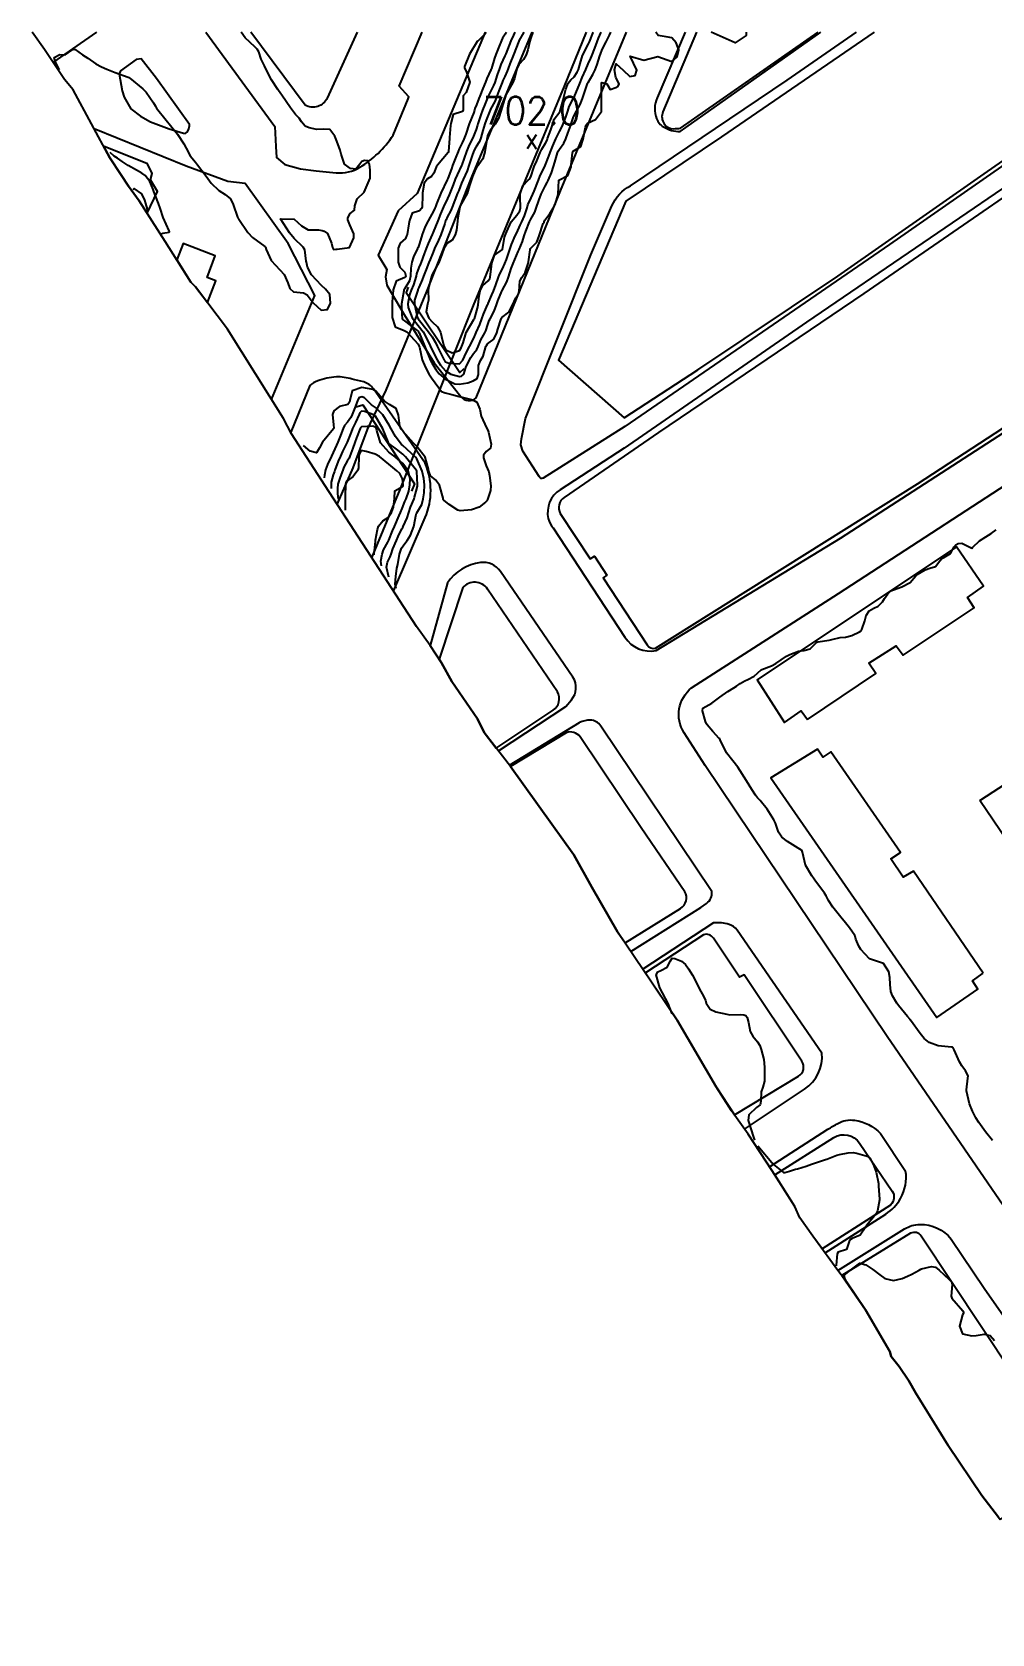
# Model space of a CAD drawing. Header units: metres. Extents: x 307586 to 320046, y 7427249 to 7434250.
# Drawn here: x 307585.6 to 307723.7, y 7434019.6 to 7434250 of the extents above; entities that cross this region are included whole.
import ezdxf
from ezdxf.enums import TextEntityAlignment as Align

# ---------------------------------------------------------------- set-up
doc = ezdxf.new("R2010")
doc.units = ezdxf.units.M
doc.header["$MEASUREMENT"] = 0
for name, color, linetype in [('Area', 45, 'Continuous'), ('Curvas de Nivel 1m', 11, 'Continuous'), ('Curvas de Nivel 5m', 15, 'Continuous'), ('Edificações', 30, 'Continuous'), ('Hidrografia', 140, 'Continuous'), ('Pontes_Viadutos_Tubos', 190, 'Continuous'), ('Pontos Cotados', 45, 'Continuous'), ('Vias Primárias', 230, 'Continuous'), ('Vias Secundárias', 230, 'Continuous')]:
    doc.layers.add(name, color=color, linetype=linetype)
doc.styles.add('Style-STANDARD', font='STANDARD.shx')

# ---------------------------------------------------------------- blocks, each defined once
blk = doc.blocks.new('ELVTXT_75')
at = {"layer": 'Pontos Cotados', "linetype": 'Continuous', "style": 'Style-STANDARD'}
for s, height, p in [('702.0', 4, (0, 4)), ('x', 3, (0, 0))]:
    blk.add_text(s, height=height, dxfattribs=at).set_placement(p, align=Align.MIDDLE_CENTER)

msp = doc.modelspace()

# ---------------------------------------------------------------- linework, layer by layer
at = {"layer": 'Area'}
msp.add_polyline3d([(307724.6, 7434036.45, 715.27), (307722.21, 7434039.55, 715.32), (307717.37, 7434046.75, 713.79), (307712.71, 7434054.28, 713.92), (307711.71, 7434056.05, 713.96), (307710.3, 7434058.07, 710.18), (307709.18, 7434059.51, 710.24), (307708.97, 7434060.27, 710.27), (307705.48, 7434066.24, 710.37), (307702.79, 7434070.2, 711.16), (307701.48, 7434071.89, 706.93), (307698.29, 7434076.32, 713.97), (307697.89, 7434076.84, 714.12), (307696.02, 7434079.47, 714.04), (307695.31, 7434081.1, 710.98), (307692.07, 7434086.2, 706.87), (307688.61, 7434091.51, 706.88), (307686.21, 7434094.87, 710.42), (307683.98, 7434098.32, 710.33), (307678.4, 7434107.9, 714.21), (307669.82, 7434120.57, 711.78), (307666.1, 7434127.02, 711.16), (307663.53, 7434131.65, 711.59), (307660.36, 7434136.07, 711.48), (307654.43, 7434144.37, 706.9), (307650.61, 7434149.25, 710.91), (307649.67, 7434151.23, 711.1), (307646, 7434156.59, 711.08), (307644.49, 7434159.25, 711.3), (307642.88, 7434161.75, 710.74), (307640.9, 7434164.48, 716.51), (307627.74, 7434184.7, 703.24), (307622.92, 7434192.19, 708.31), (307621.76, 7434194.41, 707.19), (307613.7, 7434207.25, 709.23), (307609.11, 7434213.3, 707.57), (307608.44, 7434214, 707.57), (307604.76, 7434219.84, 707.53), (307601.77, 7434224.48, 708.8), (307601.03, 7434225.7, 707.67), (307599.48, 7434227.8, 721.99), (307598.35, 7434229.48, 707.6), (307596.8, 7434231.85, 707.55), (307591.49, 7434241.63, 707.06), (307590.26, 7434243.12, 707.1), (307587.4, 7434247.42, 706.86), (307585.6, 7434249.95, 709)], dxfattribs=at)
at = {"layer": 'Curvas de Nivel 1m', "flags": 128}
for points, elevation in [([(307589.54, 7434244.51), (307588.98, 7434245.62), (307588.77, 7434246.3), (307589.61, 7434246.7), (307590.38, 7434246.68), (307591.48, 7434247.44), (307591.54, 7434247.51), (307591.61, 7434247.53), (307591.68, 7434247.51), (307591.81, 7434247.44), (307592.88, 7434246.69), (307593.6, 7434246.19), (307594.79, 7434245.4), (307595.59, 7434244.95), (307596.35, 7434244.61), (307597.57, 7434244.15), (307599.43, 7434243.48), (307599.56, 7434243.42), (307599.68, 7434243.34), (307601.55, 7434241.8), (307601.79, 7434241.56), (307601.99, 7434241.31), (307603.05, 7434239.77), (307603.37, 7434239.29), (307603.42, 7434239.2), (307603.51, 7434239.02), (307604.89, 7434237.28), (307605.49, 7434236.53), (307606.5, 7434235.26), (307607.45, 7434233.9), (307607.79, 7434233.24), (307608.34, 7434232.15), (307609.1, 7434231.22), (307609.42, 7434230.88), (307610.63, 7434229.21), (307611.38, 7434228.2), (307612.46, 7434227.19), (307613.37, 7434226.6), (307614.15, 7434225.96), (307614.52, 7434225.16), (307615.15, 7434223.33), (307615.24, 7434223.15), (307615.27, 7434223.1), (307615.32, 7434223.03), (307616.65, 7434221.14), (307617.29, 7434220.42), (307619.09, 7434219.1), (307619.17, 7434219), (307619.27, 7434218.69), (307620, 7434217.09), (307621.24, 7434215.76), (307621.84, 7434215.07), (307622.41, 7434213.87), (307622.66, 7434213.07), (307623.2, 7434212.59), (307624.63, 7434212.47), (307625.19, 7434212.17), (307626.02, 7434211.02), (307627.17, 7434209.96), (307628.09, 7434210.08), (307628.55, 7434210.99), (307628.41, 7434212.21), (307627.82, 7434213), (307627.21, 7434213.51), (307625.77, 7434215.02), (307625.24, 7434216.13), (307625.08, 7434216.87), (307625.05, 7434217.03), (307624.85, 7434218.62), (307624.61, 7434219.04), (307623.29, 7434220.28), (307622.63, 7434221.07), (307621.32, 7434223.08), (307623.32, 7434223.06), (307624.37, 7434222.1), (307625.31, 7434221.5), (307626.82, 7434221.5), (307627.31, 7434221.43), (307627.62, 7434221.32), (307628.09, 7434221), (307628.66, 7434219.61), (307628.79, 7434218.99), (307628.96, 7434218.67), (307629.27, 7434218.71), (307629.5, 7434218.75), (307631.27, 7434218.96), (307631.87, 7434220.38), (307631.88, 7434220.95), (307631.32, 7434222.23), (307631.04, 7434222.96), (307631.04, 7434223.25), (307631.34, 7434223.85), (307631.97, 7434224.33), (307632.02, 7434224.95), (307632.35, 7434225.97), (307633.37, 7434226.94), (307634.22, 7434228.93), (307634.25, 7434230.09), (307634.12, 7434230.93), (307633.9, 7434231.41), (307633.43, 7434231.48), (307633.03, 7434231.34), (307632.76, 7434230.95), (307632.15, 7434230.22), (307631.41, 7434230.31), (307630.52, 7434230.97), (307630.04, 7434232.37), (307629.92, 7434232.98), (307629.46, 7434234.25), (307629.17, 7434234.98), (307628.42, 7434235.93), (307627.48, 7434235.99), (307626.54, 7434235.96), (307625.48, 7434236.17), (307624.88, 7434236.43), (307624.34, 7434237.05), (307624.01, 7434237.56), (307623.5, 7434238.11), (307622.76, 7434239.07), (307621.54, 7434240.85), (307621.38, 7434241.08), (307620.96, 7434241.68), (307620.05, 7434243.1), (307619.58, 7434244.01), (307619.01, 7434245.11), (307618.54, 7434246.05), (307618.2, 7434247.12), (307618, 7434247.51), (307617.62, 7434247.82), (307616.27, 7434249.14), (307615.66, 7434249.95)], 707), ([(307650.87, 7434249.95), (307650.73, 7434249.65), (307649.82, 7434248.74), (307649.71, 7434248.66), (307649.63, 7434248.59), (307648.52, 7434246.76), (307647.81, 7434244.98), (307647.82, 7434244.77), (307648.04, 7434244.31), (307648.56, 7434242.75), (307648.03, 7434241.24), (307647.6, 7434240.77), (307647.59, 7434240.72), (307647.6, 7434238.77), (307647.51, 7434238.54), (307646.19, 7434238.1), (307645.81, 7434236.79), (307645.79, 7434236.49), (307645.63, 7434234.79), (307645.62, 7434234.64), (307645.51, 7434232.79), (307645.49, 7434232.74), (307645.44, 7434232.63), (307643.91, 7434230.81), (307643.74, 7434230.5), (307643.41, 7434229.65), (307643.05, 7434229.17), (307642.46, 7434228.83), (307642.01, 7434228.21), (307641.78, 7434226.84), (307641.76, 7434226.44), (307641.71, 7434224.84), (307641.63, 7434224.56), (307641.34, 7434224.26), (307640.27, 7434223.92), (307639.88, 7434222.85), (307639.8, 7434222.37), (307639.53, 7434220.86), (307639.48, 7434220.67), (307639.29, 7434220.26), (307638.57, 7434219.58), (307638.28, 7434218.87), (307638.26, 7434217.88), (307638.25, 7434216.87), (307638.52, 7434216.15), (307639.24, 7434215.44), (307639.35, 7434214.86), (307639.33, 7434214.76), (307639.23, 7434214.66), (307637.96, 7434214.14), (307637.53, 7434212.89), (307637.41, 7434211.12), (307637.4, 7434210.89), (307637.39, 7434210.68), (307637.4, 7434208.89), (307637.83, 7434207.57), (307639.13, 7434207.04), (307639.49, 7434206.86), (307641.12, 7434205.08), (307641.25, 7434204.84), (307641.31, 7434204.64), (307641.69, 7434202.83), (307642.18, 7434201.72), (307642.66, 7434200.82), (307643.05, 7434200.23), (307644.12, 7434198.8), (307644.51, 7434198.28), (307645.03, 7434198.1), (307645.96, 7434197.84), (307647.02, 7434197.53), (307647.67, 7434197.41), (307649.02, 7434197.09), (307649.57, 7434196.73), (307650.01, 7434195.72), (307650.2, 7434194.73), (307650.97, 7434193.05), (307651.15, 7434192.72), (307651.26, 7434192.41), (307651.63, 7434190.71), (307651.52, 7434190.12), (307650.93, 7434189.62), (307650.53, 7434189.12), (307650.53, 7434188.72), (307650.9, 7434187.59), (307651.32, 7434186.72), (307651.39, 7434186.21), (307651.57, 7434184.71), (307651.54, 7434184.04), (307651.09, 7434182.72), (307651, 7434182.56), (307650.84, 7434182.36), (307649.9, 7434181.66), (307648.83, 7434181.24), (307647.16, 7434181.1), (307646.83, 7434181.19), (307645.59, 7434182.03), (307644.84, 7434182.64), (307644.76, 7434182.71), (307644.74, 7434182.79), (307644.71, 7434182.93), (307644.18, 7434184.8), (307643.64, 7434185.57), (307642.89, 7434186.14), (307642.66, 7434186.82), (307642.6, 7434187.12), (307642.13, 7434188.83), (307640.94, 7434190.37), (307640.46, 7434190.84), (307638.96, 7434192.5), (307638.81, 7434192.71), (307638.71, 7434192.86), (307638.51, 7434193.32), (307638.31, 7434194.87), (307637.97, 7434195.84), (307637.01, 7434196.42), (307636.3, 7434196.9), (307635.03, 7434198.32), (307634.66, 7434198.55), (307633.03, 7434198.85), (307631.63, 7434198.35), (307631.29, 7434196.96), (307631.24, 7434196.73), (307631.01, 7434196.39), (307629.84, 7434196.13), (307629, 7434195.5), (307628.8, 7434194.98), (307628.97, 7434193.46), (307628.99, 7434192.98), (307628.98, 7434192.96), (307628.96, 7434192.92), (307627.39, 7434191), (307626.93, 7434190.15), (307626.5, 7434189.44), (307625.6, 7434189.68), (307624.62, 7434190.51)], 707), ([(307653.81, 7434249.95), (307653.65, 7434249.65), (307653.27, 7434249.07), (307653.1, 7434248.71), (307652.67, 7434247.66), (307652.31, 7434246.71), (307652.13, 7434246.19), (307651.66, 7434244.72), (307651.64, 7434244.67), (307651.59, 7434244.53), (307651.01, 7434243.29), (307650.82, 7434242.73), (307650.46, 7434241.82), (307649.99, 7434240.74), (307649.87, 7434240.4), (307649.52, 7434239.47), (307649.3, 7434238.96), (307649.24, 7434238.74), (307649.12, 7434238.36), (307648.49, 7434236.76), (307647.99, 7434235.27), (307647.79, 7434234.77), (307647.7, 7434234.54), (307647.46, 7434234.03), (307647.04, 7434233.18), (307646.88, 7434232.78), (307646.48, 7434231.74), (307646.09, 7434230.78), (307645.91, 7434230.29), (307645.39, 7434228.89), (307645.36, 7434228.82), (307645.35, 7434228.79), (307645.32, 7434228.72), (307644.41, 7434226.8), (307643.79, 7434225.25), (307643.61, 7434224.82), (307643.53, 7434224.63), (307643.34, 7434224.21), (307642.84, 7434223.31), (307642.56, 7434222.83), (307642.16, 7434221.99), (307641.73, 7434220.84), (307641.63, 7434220.51), (307641.28, 7434219.39), (307641.13, 7434218.98), (307641.06, 7434218.84), (307640.47, 7434217.64), (307640.23, 7434216.85), (307640.1, 7434215.99), (307640.04, 7434214.85), (307639.88, 7434214.2), (307639.21, 7434213.07), (307639.11, 7434212.96), (307639.08, 7434212.86), (307639.05, 7434212.72), (307638.72, 7434210.87), (307638.78, 7434209.24), (307638.81, 7434208.87), (307638.9, 7434208.61), (307639.15, 7434208.42), (307640.63, 7434207.35), (307641.13, 7434206.92), (307641.2, 7434206.84), (307641.27, 7434206.7), (307642.06, 7434204.83), (307642.71, 7434203.2), (307642.86, 7434202.82), (307643.08, 7434202.41), (307643.69, 7434201.43), (307644.16, 7434200.8), (307645.05, 7434200.03), (307646.43, 7434199.39), (307647.04, 7434199.3), (307648.28, 7434199.52), (307649.05, 7434199.8), (307649.63, 7434200.16), (307649.8, 7434200.73), (307649.81, 7434202), (307650.11, 7434202.73), (307650.48, 7434203.34), (307650.89, 7434204.72), (307650.94, 7434204.89), (307651.12, 7434205.1), (307652.02, 7434205.81), (307652.44, 7434206.71), (307652.6, 7434207.25), (307653.05, 7434208.7), (307653.08, 7434208.78), (307653.16, 7434208.92), (307654.16, 7434209.69), (307654.72, 7434210.68), (307655.19, 7434211.75), (307655.58, 7434212.29), (307655.68, 7434212.67), (307655.77, 7434214.11), (307656.05, 7434214.66), (307656.52, 7434215.38), (307656.95, 7434216.65), (307656.99, 7434216.92), (307657.23, 7434218.65), (307657.24, 7434218.69), (307657.28, 7434218.81), (307658.2, 7434219.73), (307658.53, 7434220.63), (307659.12, 7434222.43), (307659.25, 7434222.62), (307659.27, 7434222.67), (307659.33, 7434222.91), (307660.07, 7434223.88), (307660.53, 7434224.61), (307660.82, 7434225.14), (307661.27, 7434226.6), (307661.28, 7434226.69), (307661.38, 7434228.6), (307661.39, 7434228.64), (307662.66, 7434229.33), (307663.12, 7434230.58), (307663.16, 7434230.85), (307663.35, 7434232.58), (307663.37, 7434232.66), (307663.45, 7434232.84), (307664.52, 7434233.5), (307664.86, 7434234.56), (307665.22, 7434236.28), (307665.32, 7434236.55), (307665.5, 7434236.84), (307666.66, 7434237.38), (307667.51, 7434238.53), (307667.51, 7434240.53), (307667.5, 7434240.57), (307667.5, 7434242.53), (307667.51, 7434242.59), (307667.57, 7434242.7), (307668.29, 7434242.52), (307668.75, 7434241.7), (307669.56, 7434241.98), (307669.88, 7434242.18), (307670.06, 7434242.49), (307669.58, 7434243.41), (307669.39, 7434244.5), (307669.6, 7434245.36), (307670.6, 7434244.49), (307671.58, 7434243.54), (307672.37, 7434243.69), (307672.6, 7434244.47), (307671.61, 7434246.48), (307673.61, 7434245.89), (307675.61, 7434246.43), (307677.61, 7434245.72), (307678.41, 7434246.4), (307678.62, 7434247.39), (307678.22, 7434248.4), (307677.64, 7434249.12), (307676.81, 7434249.25), (307675.65, 7434249.46), (307675.34, 7434249.95)], 706), ([(307656.32, 7434249.95), (307655.63, 7434248.7), (307655.63, 7434248.68), (307655.62, 7434248.65), (307654.83, 7434246.68), (307654.31, 7434245.4), (307654.07, 7434244.69), (307653.94, 7434244.34), (307653.58, 7434243.57), (307653.31, 7434242.96), (307653.22, 7434242.7), (307652.76, 7434241.5), (307652.46, 7434240.71), (307652.19, 7434240.05), (307651.51, 7434238.77), (307651.5, 7434238.74), (307651.49, 7434238.72), (307650.92, 7434237.3), (307650.72, 7434236.73), (307650.42, 7434235.8), (307650.14, 7434234.73), (307649.98, 7434234.22), (307649.45, 7434233.39), (307649.2, 7434232.99), (307649.09, 7434232.75), (307648.91, 7434232.22), (307648.43, 7434230.75), (307648.16, 7434230.01), (307647.63, 7434228.77), (307647.39, 7434228.2), (307646.97, 7434227.18), (307646.81, 7434226.78), (307646.39, 7434225.76), (307646.02, 7434224.78), (307645.83, 7434224.3), (307645.33, 7434223.33), (307645.15, 7434222.97), (307645.08, 7434222.79), (307644.95, 7434222.42), (307644.4, 7434220.8), (307644.08, 7434220.02), (307643.5, 7434218.82), (307643.27, 7434218.31), (307642.84, 7434217.24), (307642.68, 7434216.83), (307642.28, 7434215.8), (307641.9, 7434214.83), (307641.72, 7434214.34), (307641.21, 7434213.2), (307641.11, 7434212.94), (307641.07, 7434212.84), (307640.63, 7434211.41), (307640.59, 7434210.85), (307641.01, 7434208.99), (307641.07, 7434208.84), (307641.15, 7434208.73), (307642.61, 7434206.83), (307643.13, 7434206.11), (307643.64, 7434205.33), (307643.87, 7434204.81), (307644.62, 7434203.27), (307644.88, 7434202.79), (307644.96, 7434202.67), (307645.08, 7434202.54), (307645.53, 7434202.34), (307647.08, 7434202.24), (307647.55, 7434202.76), (307648.04, 7434203.82), (307648.52, 7434204.75), (307649.13, 7434205.96), (307649.37, 7434206.49), (307649.5, 7434206.74), (307650, 7434207.88), (307650.28, 7434208.73), (307650.51, 7434209.38), (307651.09, 7434210.72), (307651.12, 7434210.79), (307651.19, 7434210.93), (307651.75, 7434212.17), (307651.96, 7434212.71), (307652.31, 7434213.61), (307652.7, 7434214.71), (307652.85, 7434215.1), (307653.25, 7434215.92), (307653.6, 7434216.69), (307653.82, 7434217.26), (307654.32, 7434218.68), (307654.56, 7434219.4), (307655.1, 7434220.67), (307655.31, 7434221.08), (307655.8, 7434222.18), (307656.03, 7434222.66), (307656.45, 7434223.54), (307656.8, 7434224.66), (307656.91, 7434225.1), (307657.37, 7434226.1), (307657.63, 7434226.65), (307657.82, 7434227.09), (307658.42, 7434228.63), (307658.7, 7434229.33), (307659.36, 7434230.62), (307659.42, 7434230.75), (307659.95, 7434232.1), (307660.13, 7434232.61), (307660.49, 7434233.58), (307660.93, 7434234.61), (307661.11, 7434234.97), (307661.48, 7434235.64), (307661.82, 7434236.26), (307661.96, 7434236.6), (307662.36, 7434237.73), (307662.64, 7434238.59), (307662.87, 7434239.24), (307663.54, 7434240.55), (307663.55, 7434240.57), (307663.56, 7434240.6), (307664.38, 7434242.57), (307664.74, 7434243.4), (307665.24, 7434244.56), (307665.6, 7434245.37), (307665.98, 7434246.17), (307666.13, 7434246.54), (307666.53, 7434247.63), (307666.88, 7434248.54), (307667.09, 7434249.08), (307667.47, 7434249.95)], 704), ([(307657.63, 7434249.95), (307657.3, 7434248.99), (307657.22, 7434248.65), (307656.91, 7434247.37), (307656.66, 7434246.66), (307656.29, 7434245.98), (307655.6, 7434245.29), (307655.32, 7434244.67), (307654.98, 7434243.27), (307654.74, 7434242.68), (307653.76, 7434240.91), (307653.68, 7434240.7), (307653.65, 7434240.59), (307653.54, 7434240.31), (307653.18, 7434239.04), (307653.09, 7434238.7), (307652.69, 7434237.52), (307652.23, 7434236.71), (307651.9, 7434236.31), (307651.48, 7434235.81), (307651.13, 7434235.07), (307651.06, 7434234.72), (307650.83, 7434233.35), (307650.7, 7434232.73), (307650.45, 7434231.71), (307649.77, 7434230.74), (307649.57, 7434230.58), (307649.42, 7434230.32), (307648.96, 7434229.19), (307648.79, 7434228.75), (307648.5, 7434227.87), (307648.19, 7434226.76), (307647.36, 7434225.29), (307647.18, 7434224.95), (307647.13, 7434224.77), (307646.84, 7434223.26), (307646.77, 7434222.78), (307646.63, 7434221.45), (307646.48, 7434220.78), (307646.04, 7434220.04), (307645.28, 7434219.53), (307644.98, 7434219.09), (307644.84, 7434218.8), (307644.57, 7434218.11), (307644.09, 7434216.81), (307643.24, 7434215.28), (307643.09, 7434214.97), (307643.04, 7434214.82), (307642.66, 7434213.38), (307642.58, 7434212.83), (307642.6, 7434211.42), (307642.46, 7434210.83), (307642.29, 7434209.7), (307642.67, 7434208.82), (307643.15, 7434208.27), (307643.92, 7434207.59), (307644.33, 7434206.8), (307644.51, 7434206.19), (307644.82, 7434204.79), (307645.1, 7434204.25), (307646.03, 7434203.85), (307647.1, 7434204.18), (307647.33, 7434204.55), (307647.43, 7434204.77), (307647.6, 7434205.25), (307648.03, 7434206.76), (307649.15, 7434208.6), (307649.2, 7434208.69), (307649.22, 7434208.74), (307649.69, 7434210.23), (307649.78, 7434210.73), (307649.9, 7434212.02), (307650.06, 7434212.73), (307650.43, 7434213.51), (307651.22, 7434214.17), (307651.44, 7434214.51), (307651.48, 7434214.72), (307651.69, 7434216.28), (307651.75, 7434216.72), (307652.12, 7434217.86), (307653.27, 7434218.68), (307653.28, 7434218.7), (307653.56, 7434220.44), (307653.64, 7434220.69), (307653.9, 7434221.29), (307654.52, 7434222.68), (307655.34, 7434223.64), (307655.76, 7434224.25), (307655.85, 7434224.67), (307655.79, 7434226.25), (307655.81, 7434226.67), (307656.21, 7434227.84), (307656.98, 7434228.65), (307657.21, 7434228.84), (307657.4, 7434229.26), (307657.71, 7434230.35), (307657.83, 7434230.64), (307658.2, 7434231.41), (307658.69, 7434232.63), (307658.94, 7434233.13), (307659.46, 7434233.95), (307659.68, 7434234.41), (307659.75, 7434234.62), (307660.22, 7434235.87), (307660.44, 7434236.61), (307660.68, 7434237.43), (307661.51, 7434238.46), (307661.56, 7434238.55), (307661.58, 7434238.6), (307661.99, 7434240.14), (307662.11, 7434240.59), (307662.39, 7434241.76), (307662.73, 7434242.59), (307663.08, 7434243.07), (307663.58, 7434243.53), (307664, 7434244.16), (307664.18, 7434244.57), (307664.45, 7434245.41), (307664.76, 7434246.56), (307665.63, 7434248.27), (307665.72, 7434248.46), (307665.76, 7434248.55), (307666.31, 7434249.88), (307666.33, 7434249.95)], 703), ([(307604.19, 7434220.93), (307604.41, 7434221.05), (307605.3, 7434221.2), (307605.36, 7434221.22), (307605.36, 7434221.27), (307605.3, 7434221.39), (307604.46, 7434223.28), (307604.01, 7434224.62), (307603.81, 7434225.29), (307603.36, 7434226.38), (307603.11, 7434227.04), (307603.03, 7434227.3), (307602.54, 7434228.46), (307601.85, 7434229.31), (307601.4, 7434229.66), (307600.62, 7434230.11), (307599.41, 7434230.78), (307598.54, 7434231.35), (307597.89, 7434231.83), (307597.43, 7434232.1), (307596.82, 7434232.62)], 707), ([(307602.12, 7434224.14), (307602.19, 7434224.46), (307601.98, 7434225.31), (307601.83, 7434225.78), (307601.37, 7434226.71), (307600.3, 7434227.47), (307600.09, 7434227.27)], 706), ([(307637.98, 7434169.93), (307637.85, 7434170.58), (307637.92, 7434171.66), (307638.09, 7434172.87), (307638.19, 7434173.41), (307638.46, 7434174.86), (307638.76, 7434175.75), (307639.21, 7434176.42), (307639.55, 7434176.85), (307640.02, 7434177.62), (307640.49, 7434178.84), (307640.55, 7434179.1), (307640.82, 7434180.4), (307640.9, 7434180.76), (307640.95, 7434180.84), (307641.64, 7434182.02), (307641.87, 7434182.83), (307641.99, 7434183.69), (307642.03, 7434184.83), (307641.96, 7434185.75), (307641.7, 7434186.83), (307640.92, 7434188.61), (307640.74, 7434188.84), (307638.94, 7434190.5), (307638.74, 7434190.67), (307638.53, 7434190.87), (307637.87, 7434191.8), (307637.26, 7434192.89), (307636.97, 7434193.44), (307636.06, 7434194.9), (307635, 7434195.95), (307634.44, 7434196.35), (307633.84, 7434196.93), (307633.44, 7434197.36), (307633.02, 7434197.5), (307632.61, 7434197.35), (307632.41, 7434196.95), (307632.02, 7434195.93), (307631.62, 7434194.95), (307631.43, 7434194.51), (307630.98, 7434193.85), (307630.55, 7434193.38), (307630.36, 7434192.97), (307629.98, 7434191.94), (307629.56, 7434190.97), (307629.38, 7434190.53), (307628.93, 7434189.5), (307628.67, 7434188.98), (307628.1, 7434187.79), (307627.83, 7434187), (307627.64, 7434186.25), (307627.63, 7434185.86)], 706), ([(307635.87, 7434173.19), (307635.77, 7434173.86), (307635.95, 7434174.9), (307636.16, 7434175.49), (307636.77, 7434176.6), (307636.91, 7434176.89), (307637.44, 7434178.24), (307637.71, 7434178.88), (307638.41, 7434180.46), (307638.59, 7434180.86), (307638.83, 7434181.44), (307639.24, 7434182.45), (307639.4, 7434182.85), (307639.78, 7434183.93), (307639.96, 7434184.85), (307639.97, 7434185.76), (307639.68, 7434186.85), (307638.91, 7434187.93), (307637.82, 7434188.88), (307637.32, 7434189.27), (307636.93, 7434189.57), (307635.7, 7434190.9), (307635.2, 7434192.67), (307635.13, 7434192.91), (307634.97, 7434193.12), (307634.6, 7434193.29), (307632.97, 7434193.18), (307632.86, 7434193.05), (307632.81, 7434192.94), (307632.27, 7434191.63), (307632.04, 7434190.95), (307631.76, 7434190.13), (307631.31, 7434188.96), (307631.19, 7434188.68), (307630.91, 7434188.23), (307630.46, 7434187.41), (307630.28, 7434186.97), (307629.9, 7434185.95), (307629.6, 7434184.97), (307629.52, 7434184.32), (307629.55, 7434183.59), (307629.64, 7434182.77)], 704), ([(307634.81, 7434174.81), (307634.81, 7434174.85), (307634.82, 7434174.91), (307634.98, 7434176.7), (307635, 7434176.91), (307635.27, 7434178.43), (307635.42, 7434178.9), (307636.03, 7434179.68), (307636.82, 7434180.14), (307637.31, 7434180.88), (307637.59, 7434181.64), (307637.71, 7434182.88), (307637.76, 7434183.98), (307638.87, 7434184.61), (307638.97, 7434184.76), (307638.98, 7434184.86), (307638.88, 7434185.7), (307638.48, 7434186.46), (307638.09, 7434186.87), (307636.91, 7434187.8), (307635.59, 7434188.9), (307634.93, 7434189.26), (307633.66, 7434189.66), (307632.93, 7434189.79), (307632.65, 7434189.22), (307632.61, 7434188.94), (307632.54, 7434187.3), (307632.46, 7434186.94), (307631.8, 7434186.03), (307630.88, 7434185.38), (307630.72, 7434185.12), (307630.69, 7434184.96), (307630.65, 7434183.16), (307630.64, 7434181.33), (307630.65, 7434181.22)], 703), ([(307723.75, 7434090.56), (307722.73, 7434091.85), (307721.78, 7434093.17), (307721.35, 7434093.86), (307720.87, 7434094.8), (307720.45, 7434095.87), (307720.01, 7434097.71), (307720, 7434097.88), (307720.2, 7434099.54), (307720.23, 7434099.88), (307719.87, 7434100.59), (307719.32, 7434101.33), (307718.98, 7434101.89), (307718.21, 7434103.6), (307718.08, 7434103.91), (307717.99, 7434103.98), (307717.91, 7434103.98), (307717.85, 7434103.98), (307715.92, 7434104.21), (307714.65, 7434104.68), (307713.93, 7434105.27), (307713.36, 7434105.97), (307711.96, 7434107.89), (307711.89, 7434107.98), (307711.52, 7434108.43), (307710.22, 7434110), (307709.99, 7434110.32), (307709.35, 7434111.36), (307709.13, 7434112.01), (307709.02, 7434113.01), (307708.96, 7434114.02), (307708.85, 7434114.83), (307708.05, 7434116.03), (307706.06, 7434116.72), (307704.78, 7434118.06), (307704.53, 7434118.51), (307704.1, 7434119.54), (307703.97, 7434119.94), (307703.92, 7434120.07), (307703.19, 7434121.16), (307702.43, 7434122.1), (307702.13, 7434122.43), (307700.76, 7434124.11), (307700.16, 7434125.08), (307699.82, 7434125.77), (307699.6, 7434126.13), (307698.2, 7434128.03), (307698.1, 7434128.15), (307697.75, 7434128.62), (307696.86, 7434130.16), (307696.39, 7434132.02), (307696.35, 7434132.17), (307696.25, 7434132.31), (307695.8, 7434132.62), (307694.26, 7434133.57), (307693.46, 7434134.2), (307692.97, 7434134.9), (307692.52, 7434136.22), (307692.3, 7434136.71), (307691.31, 7434138.23), (307690.34, 7434139.46), (307689.95, 7434139.85), (307689.66, 7434140.25), (307689.15, 7434141.06), (307688.36, 7434142.27), (307687.13, 7434144.28), (307686.4, 7434145.16), (307685.49, 7434146.3), (307684.56, 7434148.19), (307684.5, 7434148.31), (307684.44, 7434148.39), (307683.52, 7434149.39), (307682.69, 7434150.34), (307682.6, 7434150.47), (307682.47, 7434150.82), (307682.01, 7434152.34), (307682.09, 7434152.74), (307682.49, 7434153), (307683.36, 7434153.47), (307684.51, 7434154.31), (307685.66, 7434155.16), (307686.53, 7434155.68), (307686.91, 7434155.91), (307687.46, 7434156.28), (307688.13, 7434156.68), (307688.54, 7434156.87), (307689.47, 7434157.33), (307690.49, 7434158.24), (307690.56, 7434158.3), (307691.94, 7434158.85), (307692.57, 7434159.17), (307694.09, 7434160.2), (307694.59, 7434160.47), (307695.84, 7434160.92), (307696.59, 7434161.05), (307697.5, 7434161.25), (307698.4, 7434162.15), (307698.51, 7434162.25), (307698.6, 7434162.28), (307700.23, 7434162.51), (307700.61, 7434162.63), (307701.83, 7434162.9), (307702.62, 7434162.93), (307703.52, 7434163.18), (307704.63, 7434163.73), (307704.83, 7434163.87), (307704.97, 7434164.07), (307705.4, 7434165.31), (307705.57, 7434166.06), (307705.98, 7434166.74), (307706.66, 7434167.12), (307707.31, 7434167.4), (307707.91, 7434168.04), (307708.22, 7434168.5), (307708.69, 7434169.17), (307709.13, 7434169.59), (307710.15, 7434170.01), (307710.7, 7434170.19), (307711.88, 7434170.82), (307712.72, 7434171.78), (307712.93, 7434171.98), (307714.05, 7434172.64), (307714.74, 7434172.88), (307715.56, 7434173.12), (307716.18, 7434173.94), (307716.44, 7434174.24), (307716.76, 7434174.4), (307717.71, 7434174.97), (307718.22, 7434175.92), (307718.45, 7434176.24), (307718.78, 7434176.4), (307719.32, 7434176.45), (307720.48, 7434175.88), (307720.66, 7434175.77), (307720.77, 7434175.76), (307720.86, 7434175.8), (307720.93, 7434175.88), (307721.86, 7434176.8), (307722.79, 7434177.39), (307723.53, 7434177.85), (307724.27, 7434178.36)], 707), ([(307677.69, 7434108.79), (307677.08, 7434110.26), (307675.88, 7434112.54), (307675.38, 7434114.42), (307675.6, 7434114.85), (307676.04, 7434115.02), (307676.97, 7434115.48), (307677.44, 7434116.4), (307677.68, 7434116.78), (307678.06, 7434116.77), (307679.02, 7434116.38), (307679.58, 7434115.9), (307680.04, 7434115.27), (307680.6, 7434114.35), (307681.21, 7434113.15), (307681.62, 7434112.34), (307682, 7434111.67), (307682.44, 7434110.78), (307682.58, 7434110.33), (307683.11, 7434109.45), (307683.97, 7434109.09), (307685.54, 7434108.73), (307685.97, 7434108.66), (307687.55, 7434108.69), (307687.97, 7434108.66), (307688.24, 7434108.54), (307688.47, 7434108.26), (307688.67, 7434107.54), (307688.91, 7434106.26), (307689.26, 7434105.58), (307689.92, 7434104.78), (307690.27, 7434104.24), (307690.46, 7434103.67), (307690.85, 7434102.23), (307690.95, 7434101.15), (307690.93, 7434100.23), (307690.96, 7434099.12), (307690.73, 7434098.23), (307690.48, 7434097.58), (307690.41, 7434096.23), (307690.31, 7434095.73), (307689.8, 7434095.31), (307688.7, 7434094.26), (307688.58, 7434093.46), (307689.36, 7434091.04), (307689.49, 7434090.62)], 707), ([(307690, 7434089.84), (307692.25, 7434087.13), (307693.69, 7434086), (307693.89, 7434085.99), (307694.56, 7434086.18), (307695.43, 7434086.44), (307695.7, 7434086.53), (307696.95, 7434086.91), (307697.71, 7434087.16), (307698.43, 7434087.42), (307699.72, 7434087.85), (307699.92, 7434087.92), (307700.38, 7434088.11), (307701.36, 7434088.47), (307701.73, 7434088.57), (307702.99, 7434088.83), (307703.73, 7434088.85), (307704.39, 7434088.73), (307705.73, 7434088.34), (307706.08, 7434088.05), (307706.59, 7434087.16), (307707.03, 7434086.04), (307707.33, 7434084.38), (307707.36, 7434084.03), (307707.51, 7434082.17), (307707.51, 7434082.03), (307707.21, 7434080.45), (307707.03, 7434080.04), (307706.4, 7434079.26), (307705.61, 7434078.38), (307705.41, 7434078.05), (307704.69, 7434076.96), (307703.58, 7434076.49), (307703.31, 7434076.35), (307703.13, 7434076.08), (307702.75, 7434074.9), (307701.56, 7434074.55), (307701.39, 7434074.27), (307701.26, 7434072.65), (307701.24, 7434072.54)], 707), ([(307702.98, 7434069.86), (307702.51, 7434070.75), (307702.4, 7434071.21), (307703.52, 7434072.08), (307704.66, 7434072.94), (307705.53, 7434072.7), (307706.52, 7434072.04), (307707.52, 7434071.25), (307708.25, 7434070.76), (307709.51, 7434070.45), (307710.76, 7434070.74), (307711.51, 7434071.07), (307712.12, 7434071.37), (307713.2, 7434071.96), (307713.41, 7434072.08), (307713.53, 7434072.12), (307714.97, 7434072.49), (307715.53, 7434072.36), (307716.06, 7434071.92), (307717.51, 7434070.59), (307717.85, 7434070.25), (307717.93, 7434069.9), (307717.79, 7434068.21), (307717.87, 7434067.9), (307719.46, 7434066.1), (307719.58, 7434065.88), (307719.57, 7434065.76), (307719.45, 7434065.53), (307718.98, 7434063.89), (307719.42, 7434062.8), (307720.76, 7434062.52), (307721.41, 7434062.55), (307722.52, 7434062.75), (307723.41, 7434062.57), (307724.04, 7434061.83)], 707)]:
    msp.add_lwpolyline(points, dxfattribs=dict(at, elevation=elevation))
at = {"layer": 'Curvas de Nivel 5m', "elevation": 705, "flags": 128}
for points in [[(307655.04, 7434249.95), (307654.83, 7434249.5), (307654.47, 7434248.69), (307653.73, 7434246.81), (307653.68, 7434246.7), (307653.61, 7434246.54), (307653.04, 7434245.27), (307652.82, 7434244.71), (307652.5, 7434243.79), (307652.15, 7434242.71), (307651.99, 7434242.28), (307651.55, 7434241.38), (307651.32, 7434240.94), (307651.21, 7434240.72), (307650.71, 7434239.55), (307650.4, 7434238.73), (307650.17, 7434238.07), (307649.74, 7434236.74), (307649.68, 7434236.55), (307649.48, 7434235.92), (307648.99, 7434234.75), (307648.48, 7434233.73), (307648.09, 7434232.76), (307647.42, 7434230.87), (307647.39, 7434230.8), (307647.38, 7434230.77), (307646.75, 7434229.43), (307646.48, 7434228.78), (307646.18, 7434227.99), (307645.71, 7434226.79), (307645.6, 7434226.55), (307645.37, 7434226.02), (307644.8, 7434224.8), (307644.35, 7434223.79), (307643.96, 7434222.81), (307643.31, 7434221.18), (307643.19, 7434220.93), (307643.14, 7434220.82), (307642.56, 7434219.56), (307642.29, 7434218.83), (307642.02, 7434218.08), (307641.57, 7434216.84), (307641.47, 7434216.61), (307641.25, 7434216.09), (307640.91, 7434215.17), (307640.83, 7434214.84), (307640.47, 7434213.59), (307640.15, 7434212.85), (307639.89, 7434212.16), (307639.66, 7434210.86), (307639.69, 7434210.34), (307640.27, 7434208.85), (307641.14, 7434207.75), (307641.85, 7434206.83), (307642.65, 7434205.29), (307642.86, 7434204.82), (307643.1, 7434204.29), (307643.88, 7434202.81), (307644.34, 7434202.06), (307645.07, 7434201.22), (307645.82, 7434200.78), (307647.06, 7434200.44), (307647.36, 7434200.47), (307647.7, 7434200.76), (307648.01, 7434201.7), (307648.47, 7434202.75), (307648.69, 7434203.15), (307649.1, 7434203.74), (307649.55, 7434204.29), (307649.76, 7434204.73), (307650.17, 7434205.68), (307650.73, 7434206.72), (307650.85, 7434207.01), (307651.14, 7434207.91), (307651.37, 7434208.5), (307651.47, 7434208.72), (307652.05, 7434209.84), (307652.4, 7434210.71), (307652.61, 7434211.29), (307653.16, 7434212.7), (307653.17, 7434212.74), (307653.2, 7434212.8), (307653.9, 7434214.02), (307654.11, 7434214.69), (307654.5, 7434215.94), (307654.79, 7434216.68), (307655.26, 7434217.84), (307655.53, 7434218.41), (307655.65, 7434218.67), (307656.13, 7434219.83), (307656.39, 7434220.66), (307656.62, 7434221.34), (307657.14, 7434222.65), (307657.2, 7434222.78), (307657.33, 7434223.05), (307657.93, 7434224.06), (307658.13, 7434224.64), (307658.48, 7434225.75), (307658.83, 7434226.63), (307659.38, 7434227.81), (307659.67, 7434228.34), (307659.81, 7434228.62), (307660.3, 7434229.72), (307660.6, 7434230.61), (307660.79, 7434231.25), (307661.18, 7434232.6), (307661.25, 7434232.8), (307661.45, 7434233.13), (307662.07, 7434233.98), (307662.37, 7434234.59), (307662.68, 7434235.39), (307663.08, 7434236.58), (307663.18, 7434236.9), (307663.5, 7434237.78), (307663.92, 7434238.57), (307664.49, 7434239.61), (307664.83, 7434240.56), (307665.44, 7434242.43), (307665.49, 7434242.55), (307665.51, 7434242.61), (307665.57, 7434242.71), (307666.28, 7434243.85), (307666.58, 7434244.54), (307666.86, 7434245.28), (307667.27, 7434246.53), (307667.36, 7434246.79), (307667.62, 7434247.44), (307668.19, 7434248.52), (307668.67, 7434249.49), (307668.83, 7434249.95)], [(307636.93, 7434171.56), (307636.58, 7434173.03), (307636.74, 7434173.74), (307637.13, 7434174.5), (307637.26, 7434174.88), (307637.51, 7434175.63), (307638.01, 7434176.87), (307638.24, 7434177.41), (307638.8, 7434178.53), (307638.92, 7434178.74), (307638.98, 7434178.86), (307639.55, 7434180.12), (307639.78, 7434180.85), (307640.05, 7434181.63), (307640.54, 7434182.84), (307640.62, 7434183.07), (307640.86, 7434183.93), (307641.05, 7434184.66), (307641.06, 7434184.84), (307640.95, 7434186.78), (307640.94, 7434186.84), (307640.89, 7434186.92), (307639.33, 7434188.86), (307638.93, 7434189.25), (307638.03, 7434189.97), (307636.94, 7434190.81), (307636.87, 7434190.89), (307636.82, 7434191.02), (307636.04, 7434192.9), (307634.99, 7434194.73), (307634.75, 7434194.91), (307633.43, 7434195.37), (307633, 7434195.46), (307632.74, 7434195.19), (307632.63, 7434194.94), (307632.13, 7434193.79), (307631.71, 7434192.95), (307631.48, 7434192.43), (307630.94, 7434190.99), (307630.93, 7434190.97), (307630.27, 7434189.63), (307629.96, 7434188.97), (307629.65, 7434188.23), (307629.17, 7434186.98), (307629.09, 7434186.77), (307628.89, 7434186.27), (307628.61, 7434185.25), (307628.64, 7434184.32)]]:
    msp.add_lwpolyline(points, dxfattribs=at)
at = {"layer": 'Edificações'}
for points in [[(307632.38, 7434249.95), (307628.05, 7434240.46, -0.442997), (307624.87, 7434239.45), (307617.09, 7434249.95)], [(307706.72, 7434249.95), (307684.74, 7434234.87), (307670.98, 7434225.62), (307661.3, 7434202.76), (307670.75, 7434194.47), (307681.38, 7434201.38), (307701.48, 7434214.84), (307722.52, 7434229.55), (307739.77, 7434241.56, 0.392844), (307740.14, 7434243.23), (307735.11, 7434249.95)], [(307681.15, 7434249.95), (307676.34, 7434238.46, 0.257014), (307676.52, 7434236.74, 0.253947), (307677.9, 7434236.05, 0.026362), (307678.89, 7434236.13), (307698.66, 7434249.95)]]:
    msp.add_lwpolyline(points, format="xyb", dxfattribs=at)
msp.add_lwpolyline([(307688.29, 7434249.95), (307688.33, 7434249.47), (307686.75, 7434248.4), (307683.28, 7434249.95)], dxfattribs=at)
msp.add_lwpolyline([(307661.58, 7434180.73), (307665.85, 7434174.19), (307666.48, 7434174.6), (307668.28, 7434171.84), (307667.76, 7434171.5), (307674.06, 7434161.84, 0.322739), (307675.28, 7434161.37), (307712.96, 7434184.99), (307745.49, 7434206.21), (307758.52, 7434214.33, 0.360177), (307759.33, 7434216.77), (307744.51, 7434237.42, 0.371556), (307742.37, 7434237.94), (307705.24, 7434212.35), (307675.72, 7434192.39), (307662.13, 7434183.05, 0.385131)], format="xyb", close=True, dxfattribs=at)
for points, elevation in [([(307602.15, 7434223.89), (307603.63, 7434227), (307602.63, 7434228.71), (307602.88, 7434229.63), (307602.21, 7434231.01), (307595.88, 7434233.54), (307596.8, 7434231.85), (307598.35, 7434229.48), (307599.48, 7434227.8), (307601.03, 7434225.7), (307601.77, 7434224.48)], 708.64), ([(307610.82, 7434211.05), (307612.03, 7434214.2), (307610.77, 7434214.68), (307611.96, 7434217.76), (307607.32, 7434219.55), (307606.42, 7434217.2), (307608.44, 7434214), (307609.11, 7434213.3)], 708.19)]:
    msp.add_lwpolyline(points, close=True, dxfattribs=dict(at, elevation=elevation))
for points in [[(307697.15, 7434151.09), (307706.95, 7434157.74), (307705.95, 7434159.21), (307709.87, 7434161.72), (307710.88, 7434160.37), (307721.12, 7434167.18), (307720.14, 7434168.65), (307722.46, 7434170.3), (307718.56, 7434175.96), (307689.87, 7434156.83), (307693.84, 7434150.68), (307696.24, 7434152.36)], [(307722.38, 7434114.64), (307712.36, 7434129.31), (307710.88, 7434128.44), (307709.1, 7434131.06), (307710.49, 7434131.99), (307700.51, 7434146.45), (307699.35, 7434145.71), (307698.57, 7434146.84), (307691.85, 7434142.74), (307715.74, 7434108.26), (307721.62, 7434112.33), (307720.86, 7434113.55)], [(307721.94, 7434139.45), (307730.25, 7434144.89), (307746.42, 7434120.93), (307738.47, 7434115.07)]]:
    msp.add_lwpolyline(points, close=True, dxfattribs=at)
for points, elevation in [([(307652.37, 7434147), (307660.53, 7434152.44, 0.389512), (307661.18, 7434155.09), (307651.1, 7434169.87, 0.493154), (307647.54, 7434170.07), (307644.15, 7434159.78), (307644.49, 7434159.25), (307646, 7434156.59), (307649.67, 7434151.23), (307650.61, 7434149.25)], 709.06), ([(307670.9, 7434118.98), (307678.87, 7434123.95, 0.397083), (307679.5, 7434126.35), (307673.21, 7434135.53), (307664.42, 7434148.61, 0.366653), (307662.42, 7434149.18), (307654.43, 7434144.37), (307660.36, 7434136.07), (307663.53, 7434131.65), (307666.1, 7434127.02), (307669.82, 7434120.57)], 712.09), ([(307686.64, 7434094.26), (307695.84, 7434099.82, 0.424043), (307696.33, 7434101.97), (307688.04, 7434114.39), (307687.35, 7434114.09), (307683.6, 7434119.68, 0.334444), (307682.19, 7434120.17), (307673.82, 7434114.67), (307678.4, 7434107.9), (307683.98, 7434098.32)], 709.79), ([(307692.42, 7434085.65), (307700.94, 7434091.01, -0.408129), (307704.6, 7434090.22), (307709.3, 7434083.32, -0.375365), (307709.06, 7434081.3), (307699.23, 7434075.01), (307697.89, 7434076.84), (307696.02, 7434079.47), (307695.31, 7434081.1)], 707.32), ([(307724.85, 7434036.09), (307735.74, 7434043.32), (307730.92, 7434050.59), (307713.5, 7434076.83, 0.37885), (307711.94, 7434077.25), (307702.05, 7434071.16), (307705.48, 7434066.24), (307708.97, 7434060.27), (307709.18, 7434059.51), (307710.3, 7434058.07), (307711.71, 7434056.05), (307712.71, 7434054.28), (307717.37, 7434046.75), (307722.21, 7434039.55), (307724.6, 7434036.45)], 711.68)]:
    msp.add_lwpolyline(points, format="xyb", close=True, dxfattribs=dict(at, elevation=elevation))
at = {"layer": 'Hidrografia'}
for points, elevation in [([(307629.49, 7434182.01), (307631.78, 7434187.3), (307633.86, 7434192.81), (307636.55, 7434198.48), (307641.59, 7434210.7), (307642.4, 7434212.67), (307648.79, 7434228.97), (307657.54, 7434249.95)], 705), ([(307634.47, 7434174.35), (307638.54, 7434184.16), (307649.09, 7434210.64), (307662.19, 7434242.15), (307665.36, 7434249.95)], 710.03)]:
    msp.add_lwpolyline(points, dxfattribs=dict(at, elevation=elevation))
at = {"layer": 'Pontes_Viadutos_Tubos'}
for points in [[(307639.69, 7434213.28), (307639.4, 7434212.52), (307647.13, 7434200.99), (307647.77, 7434201.58)], [(307632.03, 7434196.01), (307633.2, 7434196.36), (307640.6, 7434185), (307640.19, 7434183.95)]]:
    msp.add_lwpolyline(points, dxfattribs=at)
at = {"layer": 'Vias Primárias'}
for points, elevation in [([(307588.64, 7434245.56), (307594.94, 7434249.95)], 706.97), ([(307620.06, 7434197.13), (307626.29, 7434212.07), (307622.46, 7434219.57), (307616.23, 7434228.18), (307613.77, 7434228.45), (307607.75, 7434230.66), (307594.54, 7434236.01)], 707.62)]:
    msp.add_lwpolyline(points, dxfattribs=dict(at, elevation=elevation))
for points in [[(307610.58, 7434249.95), (307620.5, 7434236.36), (307620.67, 7434233.49), (307620.77, 7434231.93), (307621.98, 7434230.89), (307624.23, 7434230.28), (307626.47, 7434229.98), (307629.35, 7434229.72, 0.160001), (307632.75, 7434230.51, 0.054983), (307635.36, 7434232.51, 0.056124), (307637.54, 7434235.12), (307639.72, 7434240.36), (307639.81, 7434240.62), (307638.42, 7434242.19), (307641.7, 7434249.95)], [(307650.77, 7434249.95), (307641.01, 7434226.73), (307638.28, 7434224.26), (307635.38, 7434217.85), (307636.62, 7434215.83), (307636.44, 7434214.77), (307636.63, 7434213.57), (307639.11, 7434209.32), (307643.46, 7434202.4), (307647.27, 7434197.53, 0.438933), (307649.48, 7434197.36), (307661.62, 7434227.12), (307671.11, 7434249.95)], [(307737.64, 7434249.95), (307741.76, 7434244.21, -0.464881), (307741.15, 7434241.81), (307708.95, 7434219.4), (307670.88, 7434193.25), (307659.11, 7434185.81, -0.510363), (307658.55, 7434186.04), (307656.21, 7434189.7), (307655.88, 7434190.59), (307655.99, 7434191.48), (307656.55, 7434194.37), (307665.99, 7434217.93), (307669, 7434224.95, -0.172343), (307671.66, 7434227.83), (307694.22, 7434243.05), (307704.19, 7434249.95)], [(307679.52, 7434249.95), (307675.49, 7434240.48, 0.191578), (307675.42, 7434237.51, 0.168756), (307676.41, 7434236.31, 0.14533), (307678.82, 7434235.67), (307692.68, 7434245.43), (307699.05, 7434249.95)], [(307767.58, 7434019.64), (307708.57, 7434105.53), (307682.41, 7434144.51), (307679.4, 7434149.2, -0.385841), (307680.47, 7434155.66), (307701.57, 7434169.21), (307732.43, 7434189.27), (307760.92, 7434207.3, -0.018739), (307762.82, 7434208.4, -0.260444), (307766, 7434208.34, -0.116983), (307767.55, 7434206.85), (307767.89, 7434206.25), (307773.77, 7434210.43), (307760.74, 7434229.51), (307751.95, 7434241.45), (307745.98, 7434249.95)], [(307691.67, 7434086.82), (307700.07, 7434092.2, -0.017503), (307701.5, 7434093.05, -0.157648), (307703.91, 7434093.5, -0.174736), (307707.62, 7434091.61), (307711.25, 7434086.19)]]:
    msp.add_lwpolyline(points, format="xyb", dxfattribs=at)
msp.add_lwpolyline([(307598.14, 7434243.93), (307598.57, 7434241.51), (307598.84, 7434240.59), (307599.81, 7434238.93), (307601.21, 7434237.85), (307602.66, 7434237.04), (307605.34, 7434236.02), (307607.39, 7434235.43), (307607.6, 7434235.38), (307607.98, 7434235.59), (307608.14, 7434236.02), (307608.25, 7434236.45), (307608.25, 7434236.67), (307603.52, 7434243.27), (307601.31, 7434246.12), (307600.56, 7434246.01), (307598.3, 7434244.35)], close=True, dxfattribs=at)
msp.add_lwpolyline([(307660.54, 7434178.65), (307670.87, 7434162.93, 0.302505), (307675.37, 7434161.02), (307701.9, 7434177.19), (307736.64, 7434199.67), (307758.79, 7434213.84, 0.342612), (307760.59, 7434218.9), (307746.1, 7434238.35, 0.263802), (307743.29, 7434239.58), (307730.47, 7434231.05), (307696.97, 7434208.23), (307670.77, 7434190.12), (307661.54, 7434184.15, 0.315472), (307659.85, 7434180, 0.122145)], format="xyb", close=True, dxfattribs=at)
for points, elevation in [([(307637.6, 7434169.55), (307642.14, 7434180.13, 0.205477), (307642.14, 7434187.97), (307634.72, 7434198.63, 0.176028), (307633.3, 7434199.64, 0.010607), (307631.63, 7434200.05, 0.006336), (307630.47, 7434200.3, 0.068911), (307629.37, 7434200.37, 0.069655), (307626.69, 7434199.78, 0.082129), (307625.55, 7434199.13), (307622.8, 7434192.42)], 713.18), ([(307662.37, 7434152.99), (307663.19, 7434153.94, 0.335284), (307663.39, 7434157.19), (307652.97, 7434172.38, 0.279695), (307650.09, 7434173.68, 0.219991), (307645.37, 7434170.76), (307642.88, 7434161.75)], 708.74), ([(307681.79, 7434124.07), (307682.63, 7434124.68, 0.271228), (307683.37, 7434126.37), (307667.39, 7434150.17, 0.260251), (307665.91, 7434151.01, 0.103897), (307664.33, 7434150.7, 0.103441)], 712.32), ([(307688.09, 7434092.23), (307696.72, 7434097.98, 0.274666), (307699.21, 7434103.15), (307687.01, 7434120.82, 0.168619), (307685.87, 7434121.65, 0.104279), (307683.6, 7434121.86, 0.278711)], 707.64), ([(307717.8, 7434076.42), (307722.53, 7434069.36), (307737.19, 7434048.34, -0.170368), (307737.73, 7434043.4, -0.177894), (307735.03, 7434040.61), (307725.83, 7434034.53)], 708.46)]:
    msp.add_lwpolyline(points, format="xyb", dxfattribs=dict(at, elevation=elevation))
at = {"layer": 'Vias Secundárias'}
for points, elevation in [([(307652.68, 7434146.61), (307662.37, 7434152.99)], 708.74), ([(307654.27, 7434144.57), (307664.33, 7434150.7)], 707.07), ([(307671.73, 7434117.75), (307681.79, 7434124.07)], 712.32), ([(307683.6, 7434121.86), (307673.44, 7434115.22)], 707.64)]:
    msp.add_lwpolyline(points, dxfattribs=dict(at, elevation=elevation))
for points, elevation in [([(307699.65, 7434074.43), (307708.38, 7434080, 0.123096), (307710.51, 7434082.25, 0.165029), (307711.25, 7434086.19, 2.224429)], 710.97), ([(307701.48, 7434071.89), (307711.1, 7434077.87, -0.134418), (307713.29, 7434078.52, -0.232614), (307717.8, 7434076.42, -4.442903)], 706.93)]:
    msp.add_lwpolyline(points, format="xyb", dxfattribs=dict(at, elevation=elevation))

# ---------------------------------------------------------------- block references
at = {"layer": 'Pontos Cotados', "linetype": 'Continuous'}
msp.add_blockref('ELVTXT_75', (307657.47, 7434234.65, 702.02), dxfattribs=at)

doc.saveas('drawing.dxf')
